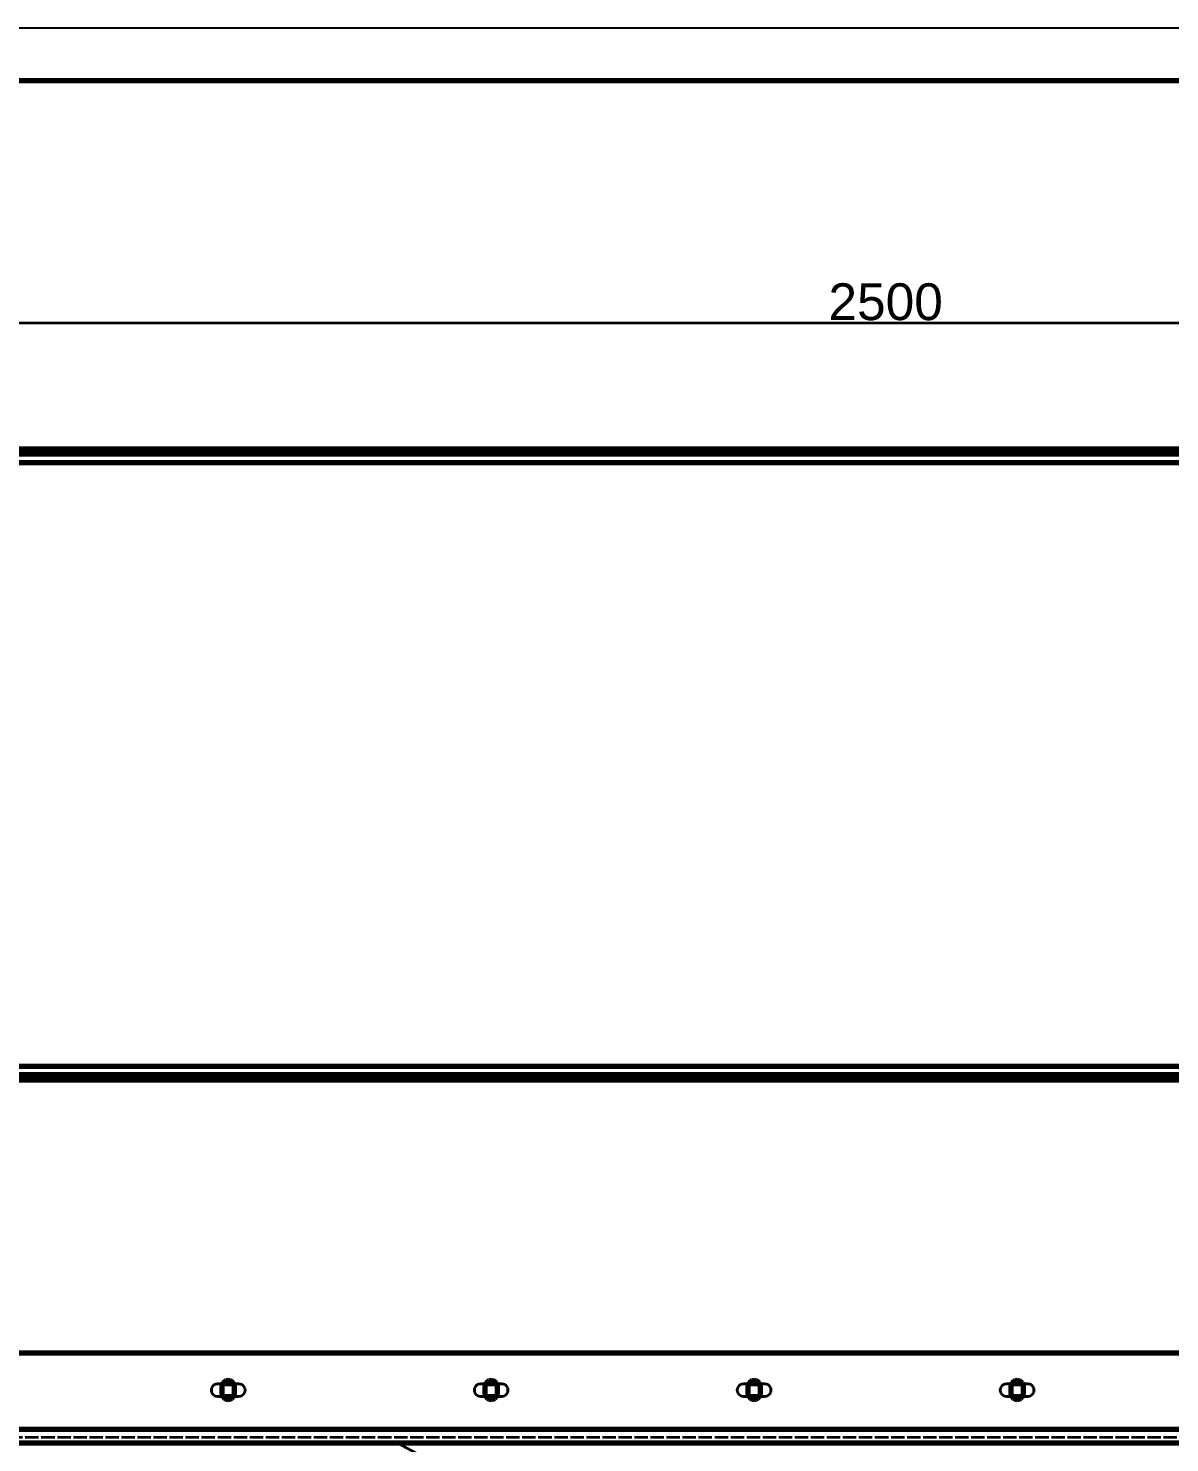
# Model space of a CAD drawing. Header units: millimetres. Extents: x 0 to 420, y 0 to 297.
# Drawn here: x 108.5 to 217, y 162.5 to 297 of the extents above; entities that cross this region are included whole.
import ezdxf
from ezdxf.enums import TextEntityAlignment as Align

# ---------------------------------------------------------------- set-up
doc = ezdxf.new("R2010")
doc.units = ezdxf.units.MM
doc.linetypes.add('DASHED', pattern=[1.524, 1.27, -0.254])
doc.styles.add('GOST', font='Arial')

msp = doc.modelspace()

# ---------------------------------------------------------------- linework, layer by layer
at = {"color": 7, "lineweight": 35}
msp.add_line((65, 269), (315, 269), dxfattribs=at)
at = {"color": 1, "lineweight": 70}
for p, q in [((65.51, 257), (314.49, 257)), ((314.49, 256.5), (65.51, 256.5)), ((66.3, 255.7), (313.7, 255.7)), ((66.3, 198.3), (313.7, 198.3)), ((65.51, 197.5), (314.49, 197.5)), ((65.51, 197), (314.49, 197)), ((314.49, 171), (65.51, 171)), ((127.01, 168.15), (126.93, 167.99)), ((127.15, 168.29), (127.01, 168.15)), ((127.31, 168.37), (127.15, 168.29)), ((127.5, 168.4), (127.31, 168.37)), ((127.69, 168.37), (127.5, 168.4)), ((127.85, 168.29), (127.69, 168.37)), ((127.99, 168.15), (127.85, 168.29)), ((128.07, 167.99), (127.99, 168.15)), ((152.01, 168.15), (151.93, 167.99)), ((152.15, 168.29), (152.01, 168.15)), ((152.31, 168.37), (152.15, 168.29)), ((152.5, 168.4), (152.31, 168.37)), ((152.69, 168.37), (152.5, 168.4)), ((152.85, 168.29), (152.69, 168.37)), ((152.99, 168.15), (152.85, 168.29)), ((153.07, 167.99), (152.99, 168.15)), ((177.01, 168.15), (176.93, 167.99)), ((177.15, 168.29), (177.01, 168.15)), ((177.31, 168.37), (177.15, 168.29)), ((177.5, 168.4), (177.31, 168.37)), ((177.69, 168.37), (177.5, 168.4)), ((177.85, 168.29), (177.69, 168.37)), ((177.99, 168.15), (177.85, 168.29)), ((178.07, 167.99), (177.99, 168.15)), ((202.01, 168.15), (201.93, 167.99)), ((202.15, 168.29), (202.01, 168.15)), ((202.31, 168.37), (202.15, 168.29)), ((202.5, 168.4), (202.31, 168.37)), ((202.69, 168.37), (202.5, 168.4)), ((202.85, 168.29), (202.69, 168.37)), ((202.99, 168.15), (202.85, 168.29)), ((203.07, 167.99), (202.99, 168.15)), ((126.93, 167.99), (126.9, 167.8)), ((126.9, 167.8), (126.9, 167.2)), ((126.9, 167.2), (126.93, 167.01)), ((126.93, 167.01), (127.01, 166.85)), ((128.02, 168.1), (126.98, 168.1)), ((126.98, 166.9), (128.02, 166.9)), ((127.01, 166.85), (127.15, 166.71)), ((127.85, 166.71), (127.99, 166.85)), ((127.99, 166.85), (128.07, 167.01)), ((128.1, 167.8), (128.07, 167.99)), ((128.07, 167.01), (128.1, 167.2)), ((128.1, 167.2), (128.1, 167.8)), ((151.93, 167.99), (151.9, 167.8)), ((151.9, 167.8), (151.9, 167.2)), ((151.9, 167.2), (151.93, 167.01)), ((151.93, 167.01), (152.01, 166.85)), ((153.02, 168.1), (151.98, 168.1)), ((151.98, 166.9), (153.02, 166.9)), ((152.01, 166.85), (152.15, 166.71)), ((152.85, 166.71), (152.99, 166.85)), ((152.99, 166.85), (153.07, 167.01)), ((153.1, 167.8), (153.07, 167.99)), ((153.07, 167.01), (153.1, 167.2)), ((153.1, 167.2), (153.1, 167.8)), ((176.93, 167.99), (176.9, 167.8)), ((176.9, 167.8), (176.9, 167.2)), ((176.9, 167.2), (176.93, 167.01)), ((176.93, 167.01), (177.01, 166.85)), ((178.02, 168.1), (176.98, 168.1)), ((176.98, 166.9), (178.02, 166.9)), ((177.01, 166.85), (177.15, 166.71)), ((177.85, 166.71), (177.99, 166.85)), ((177.99, 166.85), (178.07, 167.01)), ((178.1, 167.8), (178.07, 167.99)), ((178.07, 167.01), (178.1, 167.2)), ((178.1, 167.2), (178.1, 167.8)), ((201.93, 167.99), (201.9, 167.8)), ((201.9, 167.8), (201.9, 167.2)), ((201.9, 167.2), (201.93, 167.01)), ((201.93, 167.01), (202.01, 166.85)), ((203.02, 168.1), (201.98, 168.1)), ((201.98, 166.9), (203.02, 166.9)), ((202.01, 166.85), (202.15, 166.71)), ((202.85, 166.71), (202.99, 166.85)), ((202.99, 166.85), (203.07, 167.01)), ((203.1, 167.8), (203.07, 167.99)), ((203.07, 167.01), (203.1, 167.2)), ((203.1, 167.2), (203.1, 167.8)), ((127.15, 166.71), (127.31, 166.63)), ((127.31, 166.63), (127.5, 166.6)), ((127.5, 166.6), (127.69, 166.63)), ((127.69, 166.63), (127.85, 166.71)), ((152.15, 166.71), (152.31, 166.63)), ((152.31, 166.63), (152.5, 166.6)), ((152.5, 166.6), (152.69, 166.63)), ((152.69, 166.63), (152.85, 166.71)), ((177.15, 166.71), (177.31, 166.63)), ((177.31, 166.63), (177.5, 166.6)), ((177.5, 166.6), (177.69, 166.63)), ((177.69, 166.63), (177.85, 166.71)), ((202.15, 166.71), (202.31, 166.63)), ((202.31, 166.63), (202.5, 166.6)), ((202.5, 166.6), (202.69, 166.63)), ((202.69, 166.63), (202.85, 166.71)), ((66.3, 163.8), (313.7, 163.8)), ((66.3, 162.5), (313.7, 162.5))]:
    msp.add_line(p, q, dxfattribs=at)
at = {"color": 5, "linetype": 'DASHED', "lineweight": 35}
for p, q in [((313.7, 257), (66.3, 257)), ((126.9, 257), (126.92, 257)), ((126.92, 257), (126.9, 257)), ((126.9, 257), (126.9, 256.5)), ((126.9, 257), (126.9, 256.5)), ((126.92, 257), (126.96, 257)), ((126.96, 257), (126.92, 257)), ((126.96, 257), (127.03, 257)), ((127.03, 257), (126.96, 257)), ((127.03, 257), (127.13, 257)), ((127.13, 257), (127.03, 257)), ((127.13, 257), (127.24, 257)), ((127.24, 257), (127.13, 257)), ((127.24, 257), (127.37, 257)), ((127.37, 257), (127.24, 257)), ((127.37, 257), (127.5, 257)), ((127.5, 257), (127.37, 257)), ((127.5, 257), (127.63, 257)), ((127.63, 257), (127.5, 257)), ((127.63, 257), (127.76, 257)), ((127.76, 257), (127.63, 257)), ((127.76, 257), (127.87, 257)), ((127.87, 257), (127.76, 257)), ((127.87, 257), (127.97, 257)), ((127.97, 257), (127.87, 257)), ((127.97, 257), (128.04, 257)), ((128.04, 257), (127.97, 257)), ((128.04, 257), (128.08, 257)), ((128.08, 257), (128.04, 257)), ((128.08, 257), (128.1, 257)), ((128.1, 257), (128.08, 257)), ((128.1, 257), (128.1, 256.5)), ((128.1, 257), (128.1, 256.5)), ((151.9, 257), (151.92, 257)), ((151.92, 257), (151.9, 257)), ((151.9, 257), (151.9, 256.5)), ((151.9, 257), (151.9, 256.5)), ((151.92, 257), (151.96, 257)), ((151.96, 257), (151.92, 257)), ((151.96, 257), (152.03, 257)), ((152.03, 257), (151.96, 257)), ((152.03, 257), (152.13, 257)), ((152.13, 257), (152.03, 257)), ((152.13, 257), (152.24, 257)), ((152.24, 257), (152.13, 257)), ((152.24, 257), (152.37, 257)), ((152.37, 257), (152.24, 257)), ((152.37, 257), (152.5, 257)), ((152.5, 257), (152.37, 257)), ((152.5, 257), (152.63, 257)), ((152.63, 257), (152.5, 257)), ((152.63, 257), (152.76, 257)), ((152.76, 257), (152.63, 257)), ((152.76, 257), (152.87, 257)), ((152.87, 257), (152.76, 257)), ((152.87, 257), (152.97, 257)), ((152.97, 257), (152.87, 257)), ((152.97, 257), (153.04, 257)), ((153.04, 257), (152.97, 257)), ((153.04, 257), (153.08, 257)), ((153.08, 257), (153.04, 257)), ((153.08, 257), (153.1, 257)), ((153.1, 257), (153.08, 257)), ((153.1, 257), (153.1, 256.5)), ((153.1, 257), (153.1, 256.5)), ((176.9, 257), (176.92, 257)), ((176.92, 257), (176.9, 257)), ((176.9, 257), (176.9, 256.5)), ((176.9, 257), (176.9, 256.5)), ((176.92, 257), (176.96, 257)), ((176.96, 257), (176.92, 257)), ((176.96, 257), (177.03, 257)), ((177.03, 257), (176.96, 257)), ((177.03, 257), (177.13, 257)), ((177.13, 257), (177.03, 257)), ((177.13, 257), (177.24, 257)), ((177.24, 257), (177.13, 257)), ((177.24, 257), (177.37, 257)), ((177.37, 257), (177.24, 257)), ((177.37, 257), (177.5, 257)), ((177.5, 257), (177.37, 257)), ((177.5, 257), (177.63, 257)), ((177.63, 257), (177.5, 257)), ((177.63, 257), (177.76, 257)), ((177.76, 257), (177.63, 257)), ((177.76, 257), (177.87, 257)), ((177.87, 257), (177.76, 257)), ((177.87, 257), (177.97, 257)), ((177.97, 257), (177.87, 257)), ((177.97, 257), (178.04, 257)), ((178.04, 257), (177.97, 257)), ((178.04, 257), (178.08, 257)), ((178.08, 257), (178.04, 257)), ((178.08, 257), (178.1, 257)), ((178.1, 257), (178.08, 257)), ((178.1, 257), (178.1, 256.5)), ((178.1, 257), (178.1, 256.5)), ((201.9, 257), (201.92, 257)), ((201.92, 257), (201.9, 257)), ((201.9, 257), (201.9, 256.5)), ((201.9, 257), (201.9, 256.5)), ((201.92, 257), (201.96, 257)), ((201.96, 257), (201.92, 257)), ((201.96, 257), (202.03, 257)), ((202.03, 257), (201.96, 257)), ((202.03, 257), (202.13, 257)), ((202.13, 257), (202.03, 257)), ((202.13, 257), (202.24, 257)), ((202.24, 257), (202.13, 257)), ((202.24, 257), (202.37, 257)), ((202.37, 257), (202.24, 257)), ((202.37, 257), (202.5, 257)), ((202.5, 257), (202.37, 257)), ((202.5, 257), (202.63, 257)), ((202.63, 257), (202.5, 257)), ((202.63, 257), (202.76, 257)), ((202.76, 257), (202.63, 257)), ((202.76, 257), (202.87, 257)), ((202.87, 257), (202.76, 257)), ((202.87, 257), (202.97, 257)), ((202.97, 257), (202.87, 257)), ((202.97, 257), (203.04, 257)), ((203.04, 257), (202.97, 257)), ((203.04, 257), (203.08, 257)), ((203.08, 257), (203.04, 257)), ((203.08, 257), (203.1, 257)), ((203.1, 257), (203.08, 257)), ((203.1, 257), (203.1, 256.5)), ((203.1, 257), (203.1, 256.5)), ((66.3, 256.5), (313.7, 256.5)), ((126.92, 256.5), (126.9, 256.5)), ((126.9, 256.5), (126.92, 256.5)), ((126.96, 256.5), (126.92, 256.5)), ((126.92, 256.5), (126.96, 256.5)), ((127.03, 256.5), (126.96, 256.5)), ((126.96, 256.5), (127.03, 256.5)), ((127.13, 256.5), (127.03, 256.5)), ((127.03, 256.5), (127.13, 256.5)), ((127.24, 256.5), (127.13, 256.5)), ((127.13, 256.5), (127.24, 256.5)), ((127.37, 256.5), (127.24, 256.5)), ((127.24, 256.5), (127.37, 256.5)), ((127.5, 256.5), (127.37, 256.5)), ((127.37, 256.5), (127.5, 256.5)), ((127.63, 256.5), (127.5, 256.5)), ((127.5, 256.5), (127.63, 256.5)), ((127.76, 256.5), (127.63, 256.5)), ((127.63, 256.5), (127.76, 256.5)), ((127.87, 256.5), (127.76, 256.5)), ((127.76, 256.5), (127.87, 256.5)), ((127.97, 256.5), (127.87, 256.5)), ((127.87, 256.5), (127.97, 256.5)), ((128.04, 256.5), (127.97, 256.5)), ((127.97, 256.5), (128.04, 256.5)), ((128.08, 256.5), (128.04, 256.5)), ((128.04, 256.5), (128.08, 256.5)), ((128.1, 256.5), (128.08, 256.5)), ((128.08, 256.5), (128.1, 256.5)), ((151.92, 256.5), (151.9, 256.5)), ((151.9, 256.5), (151.92, 256.5)), ((151.96, 256.5), (151.92, 256.5)), ((151.92, 256.5), (151.96, 256.5)), ((152.03, 256.5), (151.96, 256.5)), ((151.96, 256.5), (152.03, 256.5)), ((152.13, 256.5), (152.03, 256.5)), ((152.03, 256.5), (152.13, 256.5)), ((152.24, 256.5), (152.13, 256.5)), ((152.13, 256.5), (152.24, 256.5)), ((152.37, 256.5), (152.24, 256.5)), ((152.24, 256.5), (152.37, 256.5)), ((152.5, 256.5), (152.37, 256.5)), ((152.37, 256.5), (152.5, 256.5)), ((152.63, 256.5), (152.5, 256.5)), ((152.5, 256.5), (152.63, 256.5)), ((152.76, 256.5), (152.63, 256.5)), ((152.63, 256.5), (152.76, 256.5)), ((152.87, 256.5), (152.76, 256.5)), ((152.76, 256.5), (152.87, 256.5)), ((152.97, 256.5), (152.87, 256.5)), ((152.87, 256.5), (152.97, 256.5)), ((153.04, 256.5), (152.97, 256.5)), ((152.97, 256.5), (153.04, 256.5)), ((153.08, 256.5), (153.04, 256.5)), ((153.04, 256.5), (153.08, 256.5)), ((153.1, 256.5), (153.08, 256.5)), ((153.08, 256.5), (153.1, 256.5)), ((176.92, 256.5), (176.9, 256.5)), ((176.9, 256.5), (176.92, 256.5)), ((176.96, 256.5), (176.92, 256.5)), ((176.92, 256.5), (176.96, 256.5)), ((177.03, 256.5), (176.96, 256.5)), ((176.96, 256.5), (177.03, 256.5)), ((177.13, 256.5), (177.03, 256.5)), ((177.03, 256.5), (177.13, 256.5)), ((177.24, 256.5), (177.13, 256.5)), ((177.13, 256.5), (177.24, 256.5)), ((177.37, 256.5), (177.24, 256.5)), ((177.24, 256.5), (177.37, 256.5)), ((177.5, 256.5), (177.37, 256.5)), ((177.37, 256.5), (177.5, 256.5)), ((177.63, 256.5), (177.5, 256.5)), ((177.5, 256.5), (177.63, 256.5)), ((177.76, 256.5), (177.63, 256.5)), ((177.63, 256.5), (177.76, 256.5)), ((177.87, 256.5), (177.76, 256.5)), ((177.76, 256.5), (177.87, 256.5)), ((177.97, 256.5), (177.87, 256.5)), ((177.87, 256.5), (177.97, 256.5)), ((178.04, 256.5), (177.97, 256.5)), ((177.97, 256.5), (178.04, 256.5)), ((178.08, 256.5), (178.04, 256.5)), ((178.04, 256.5), (178.08, 256.5)), ((178.1, 256.5), (178.08, 256.5)), ((178.08, 256.5), (178.1, 256.5)), ((201.92, 256.5), (201.9, 256.5)), ((201.9, 256.5), (201.92, 256.5)), ((201.96, 256.5), (201.92, 256.5)), ((201.92, 256.5), (201.96, 256.5)), ((202.03, 256.5), (201.96, 256.5)), ((201.96, 256.5), (202.03, 256.5)), ((202.13, 256.5), (202.03, 256.5)), ((202.03, 256.5), (202.13, 256.5)), ((202.24, 256.5), (202.13, 256.5)), ((202.13, 256.5), (202.24, 256.5)), ((202.37, 256.5), (202.24, 256.5)), ((202.24, 256.5), (202.37, 256.5)), ((202.5, 256.5), (202.37, 256.5)), ((202.37, 256.5), (202.5, 256.5)), ((202.63, 256.5), (202.5, 256.5)), ((202.5, 256.5), (202.63, 256.5)), ((202.76, 256.5), (202.63, 256.5)), ((202.63, 256.5), (202.76, 256.5)), ((202.87, 256.5), (202.76, 256.5)), ((202.76, 256.5), (202.87, 256.5)), ((202.97, 256.5), (202.87, 256.5)), ((202.87, 256.5), (202.97, 256.5)), ((203.04, 256.5), (202.97, 256.5)), ((202.97, 256.5), (203.04, 256.5)), ((203.08, 256.5), (203.04, 256.5)), ((203.04, 256.5), (203.08, 256.5)), ((203.1, 256.5), (203.08, 256.5)), ((203.08, 256.5), (203.1, 256.5)), ((66.3, 197.5), (313.7, 197.5)), ((313.7, 197), (66.3, 197)), ((125.92, 197.5), (125.9, 197.5)), ((125.9, 197.5), (125.9, 197.5)), ((125.9, 197.5), (125.9, 197.5)), ((125.9, 197.5), (125.92, 197.5)), ((125.92, 197), (125.9, 197)), ((125.9, 197), (125.9, 197)), ((125.9, 197), (125.9, 197)), ((125.9, 197), (125.92, 197)), ((125.93, 197.5), (125.92, 197.5)), ((125.92, 197.5), (125.93, 197.5)), ((125.93, 197), (125.92, 197)), ((125.92, 197), (125.93, 197)), ((125.96, 197.5), (125.93, 197.5)), ((125.93, 197.5), (125.96, 197.5)), ((125.96, 197), (125.93, 197)), ((125.93, 197), (125.96, 197)), ((125.99, 197.5), (125.96, 197.5)), ((125.96, 197.5), (125.99, 197.5)), ((125.99, 197), (125.96, 197)), ((125.96, 197), (125.99, 197)), ((126.03, 197.5), (125.99, 197.5)), ((125.99, 197.5), (126.03, 197.5)), ((126.03, 197), (125.99, 197)), ((125.99, 197), (126.03, 197)), ((126.08, 197.5), (126.03, 197.5)), ((126.03, 197.5), (126.08, 197.5)), ((126.08, 197), (126.03, 197)), ((126.03, 197), (126.08, 197)), ((126.13, 197.5), (126.08, 197.5)), ((126.08, 197.5), (126.13, 197.5)), ((126.13, 197), (126.08, 197)), ((126.08, 197), (126.13, 197)), ((126.18, 197.5), (126.13, 197.5)), ((126.13, 197.5), (126.18, 197.5)), ((126.18, 197), (126.13, 197)), ((126.13, 197), (126.18, 197)), ((126.24, 197.5), (126.18, 197.5)), ((126.18, 197.5), (126.24, 197.5)), ((126.24, 197), (126.18, 197)), ((126.18, 197), (126.24, 197)), ((126.3, 197.5), (126.24, 197.5)), ((126.24, 197.5), (126.3, 197.5)), ((126.3, 197), (126.24, 197)), ((126.24, 197), (126.3, 197)), ((126.37, 197.5), (126.3, 197.5)), ((126.3, 197.5), (126.37, 197.5)), ((126.37, 197), (126.3, 197)), ((126.3, 197), (126.37, 197)), ((126.43, 197.5), (126.37, 197.5)), ((126.37, 197.5), (126.43, 197.5)), ((126.43, 197), (126.37, 197)), ((126.37, 197), (126.43, 197)), ((126.5, 197.5), (126.43, 197.5)), ((126.43, 197.5), (126.5, 197.5)), ((126.5, 197), (126.43, 197)), ((126.43, 197), (126.5, 197)), ((128.5, 197.5), (126.5, 197.5)), ((126.5, 197.5), (128.5, 197.5)), ((126.5, 197), (128.5, 197)), ((128.5, 197), (126.5, 197)), ((128.5, 197.5), (128.57, 197.5)), ((128.57, 197.5), (128.5, 197.5)), ((128.5, 197), (128.57, 197)), ((128.57, 197), (128.5, 197)), ((128.57, 197.5), (128.63, 197.5)), ((128.63, 197.5), (128.57, 197.5)), ((128.57, 197), (128.63, 197)), ((128.63, 197), (128.57, 197)), ((128.63, 197.5), (128.7, 197.5)), ((128.7, 197.5), (128.63, 197.5)), ((128.63, 197), (128.7, 197)), ((128.7, 197), (128.63, 197)), ((128.7, 197.5), (128.76, 197.5)), ((128.76, 197.5), (128.7, 197.5)), ((128.7, 197), (128.76, 197)), ((128.76, 197), (128.7, 197)), ((128.76, 197.5), (128.82, 197.5)), ((128.82, 197.5), (128.76, 197.5)), ((128.76, 197), (128.82, 197)), ((128.82, 197), (128.76, 197)), ((128.82, 197.5), (128.87, 197.5)), ((128.87, 197.5), (128.82, 197.5)), ((128.82, 197), (128.87, 197)), ((128.87, 197), (128.82, 197)), ((128.87, 197.5), (128.92, 197.5)), ((128.92, 197.5), (128.87, 197.5)), ((128.87, 197), (128.92, 197)), ((128.92, 197), (128.87, 197)), ((128.92, 197.5), (128.97, 197.5)), ((128.97, 197.5), (128.92, 197.5)), ((128.92, 197), (128.97, 197)), ((128.97, 197), (128.92, 197)), ((128.97, 197.5), (129.01, 197.5)), ((129.01, 197.5), (128.97, 197.5)), ((128.97, 197), (129.01, 197)), ((129.01, 197), (128.97, 197)), ((129.01, 197.5), (129.04, 197.5)), ((129.04, 197.5), (129.01, 197.5)), ((129.01, 197), (129.04, 197)), ((129.04, 197), (129.01, 197)), ((129.04, 197.5), (129.07, 197.5)), ((129.07, 197.5), (129.04, 197.5)), ((129.04, 197), (129.07, 197)), ((129.07, 197), (129.04, 197)), ((129.07, 197.5), (129.08, 197.5)), ((129.08, 197.5), (129.07, 197.5)), ((129.07, 197), (129.08, 197)), ((129.08, 197), (129.07, 197)), ((129.08, 197.5), (129.1, 197.5)), ((129.1, 197.5), (129.08, 197.5)), ((129.08, 197), (129.1, 197)), ((129.1, 197), (129.08, 197)), ((129.1, 197.5), (129.1, 197.5)), ((129.1, 197.5), (129.1, 197.5)), ((129.1, 197), (129.1, 197)), ((129.1, 197), (129.1, 197)), ((150.92, 197.5), (150.9, 197.5)), ((150.9, 197.5), (150.9, 197.5)), ((150.9, 197.5), (150.9, 197.5)), ((150.9, 197.5), (150.92, 197.5)), ((150.92, 197), (150.9, 197)), ((150.9, 197), (150.9, 197)), ((150.9, 197), (150.9, 197)), ((150.9, 197), (150.92, 197)), ((150.93, 197.5), (150.92, 197.5)), ((150.92, 197.5), (150.93, 197.5)), ((150.93, 197), (150.92, 197)), ((150.92, 197), (150.93, 197)), ((150.96, 197.5), (150.93, 197.5)), ((150.93, 197.5), (150.96, 197.5)), ((150.96, 197), (150.93, 197)), ((150.93, 197), (150.96, 197)), ((150.99, 197.5), (150.96, 197.5)), ((150.96, 197.5), (150.99, 197.5)), ((150.99, 197), (150.96, 197)), ((150.96, 197), (150.99, 197)), ((151.03, 197.5), (150.99, 197.5)), ((150.99, 197.5), (151.03, 197.5)), ((151.03, 197), (150.99, 197)), ((150.99, 197), (151.03, 197)), ((151.08, 197.5), (151.03, 197.5)), ((151.03, 197.5), (151.08, 197.5)), ((151.08, 197), (151.03, 197)), ((151.03, 197), (151.08, 197)), ((151.13, 197.5), (151.08, 197.5)), ((151.08, 197.5), (151.13, 197.5)), ((151.13, 197), (151.08, 197)), ((151.08, 197), (151.13, 197)), ((151.18, 197.5), (151.13, 197.5)), ((151.13, 197.5), (151.18, 197.5)), ((151.18, 197), (151.13, 197)), ((151.13, 197), (151.18, 197)), ((151.24, 197.5), (151.18, 197.5)), ((151.18, 197.5), (151.24, 197.5)), ((151.24, 197), (151.18, 197)), ((151.18, 197), (151.24, 197)), ((151.3, 197.5), (151.24, 197.5)), ((151.24, 197.5), (151.3, 197.5)), ((151.3, 197), (151.24, 197)), ((151.24, 197), (151.3, 197)), ((151.37, 197.5), (151.3, 197.5)), ((151.3, 197.5), (151.37, 197.5)), ((151.37, 197), (151.3, 197)), ((151.3, 197), (151.37, 197)), ((151.43, 197.5), (151.37, 197.5)), ((151.37, 197.5), (151.43, 197.5)), ((151.43, 197), (151.37, 197)), ((151.37, 197), (151.43, 197)), ((151.5, 197.5), (151.43, 197.5)), ((151.43, 197.5), (151.5, 197.5)), ((151.5, 197), (151.43, 197)), ((151.43, 197), (151.5, 197)), ((153.5, 197.5), (151.5, 197.5)), ((151.5, 197.5), (153.5, 197.5)), ((151.5, 197), (153.5, 197)), ((153.5, 197), (151.5, 197)), ((153.5, 197.5), (153.57, 197.5)), ((153.57, 197.5), (153.5, 197.5)), ((153.5, 197), (153.57, 197)), ((153.57, 197), (153.5, 197)), ((153.57, 197.5), (153.63, 197.5)), ((153.63, 197.5), (153.57, 197.5)), ((153.57, 197), (153.63, 197)), ((153.63, 197), (153.57, 197)), ((153.63, 197.5), (153.7, 197.5)), ((153.7, 197.5), (153.63, 197.5)), ((153.63, 197), (153.7, 197)), ((153.7, 197), (153.63, 197)), ((153.7, 197.5), (153.76, 197.5)), ((153.76, 197.5), (153.7, 197.5)), ((153.7, 197), (153.76, 197)), ((153.76, 197), (153.7, 197)), ((153.76, 197.5), (153.82, 197.5)), ((153.82, 197.5), (153.76, 197.5)), ((153.76, 197), (153.82, 197)), ((153.82, 197), (153.76, 197)), ((153.82, 197.5), (153.87, 197.5)), ((153.87, 197.5), (153.82, 197.5)), ((153.82, 197), (153.87, 197)), ((153.87, 197), (153.82, 197)), ((153.87, 197.5), (153.92, 197.5)), ((153.92, 197.5), (153.87, 197.5)), ((153.87, 197), (153.92, 197)), ((153.92, 197), (153.87, 197)), ((153.92, 197.5), (153.97, 197.5)), ((153.97, 197.5), (153.92, 197.5)), ((153.92, 197), (153.97, 197)), ((153.97, 197), (153.92, 197)), ((153.97, 197.5), (154.01, 197.5)), ((154.01, 197.5), (153.97, 197.5)), ((153.97, 197), (154.01, 197)), ((154.01, 197), (153.97, 197)), ((154.01, 197.5), (154.04, 197.5)), ((154.04, 197.5), (154.01, 197.5)), ((154.01, 197), (154.04, 197)), ((154.04, 197), (154.01, 197)), ((154.04, 197.5), (154.07, 197.5)), ((154.07, 197.5), (154.04, 197.5)), ((154.04, 197), (154.07, 197)), ((154.07, 197), (154.04, 197)), ((154.07, 197.5), (154.08, 197.5)), ((154.08, 197.5), (154.07, 197.5)), ((154.07, 197), (154.08, 197)), ((154.08, 197), (154.07, 197)), ((154.08, 197.5), (154.1, 197.5)), ((154.1, 197.5), (154.08, 197.5)), ((154.08, 197), (154.1, 197)), ((154.1, 197), (154.08, 197)), ((154.1, 197.5), (154.1, 197.5)), ((154.1, 197.5), (154.1, 197.5)), ((154.1, 197), (154.1, 197)), ((154.1, 197), (154.1, 197)), ((175.92, 197.5), (175.9, 197.5)), ((175.9, 197.5), (175.9, 197.5)), ((175.9, 197.5), (175.9, 197.5)), ((175.9, 197.5), (175.92, 197.5)), ((175.92, 197), (175.9, 197)), ((175.9, 197), (175.9, 197)), ((175.9, 197), (175.9, 197)), ((175.9, 197), (175.92, 197)), ((175.93, 197.5), (175.92, 197.5)), ((175.92, 197.5), (175.93, 197.5)), ((175.93, 197), (175.92, 197)), ((175.92, 197), (175.93, 197)), ((175.96, 197.5), (175.93, 197.5)), ((175.93, 197.5), (175.96, 197.5)), ((175.96, 197), (175.93, 197)), ((175.93, 197), (175.96, 197)), ((175.99, 197.5), (175.96, 197.5)), ((175.96, 197.5), (175.99, 197.5)), ((175.99, 197), (175.96, 197)), ((175.96, 197), (175.99, 197)), ((176.03, 197.5), (175.99, 197.5)), ((175.99, 197.5), (176.03, 197.5)), ((176.03, 197), (175.99, 197)), ((175.99, 197), (176.03, 197)), ((176.08, 197.5), (176.03, 197.5)), ((176.03, 197.5), (176.08, 197.5)), ((176.08, 197), (176.03, 197)), ((176.03, 197), (176.08, 197)), ((176.13, 197.5), (176.08, 197.5)), ((176.08, 197.5), (176.13, 197.5)), ((176.13, 197), (176.08, 197)), ((176.08, 197), (176.13, 197)), ((176.18, 197.5), (176.13, 197.5)), ((176.13, 197.5), (176.18, 197.5)), ((176.18, 197), (176.13, 197)), ((176.13, 197), (176.18, 197)), ((176.24, 197.5), (176.18, 197.5)), ((176.18, 197.5), (176.24, 197.5)), ((176.24, 197), (176.18, 197)), ((176.18, 197), (176.24, 197)), ((176.3, 197.5), (176.24, 197.5)), ((176.24, 197.5), (176.3, 197.5)), ((176.3, 197), (176.24, 197)), ((176.24, 197), (176.3, 197)), ((176.37, 197.5), (176.3, 197.5)), ((176.3, 197.5), (176.37, 197.5)), ((176.37, 197), (176.3, 197)), ((176.3, 197), (176.37, 197)), ((176.43, 197.5), (176.37, 197.5)), ((176.37, 197.5), (176.43, 197.5)), ((176.43, 197), (176.37, 197)), ((176.37, 197), (176.43, 197)), ((176.5, 197.5), (176.43, 197.5)), ((176.43, 197.5), (176.5, 197.5)), ((176.5, 197), (176.43, 197)), ((176.43, 197), (176.5, 197)), ((178.5, 197.5), (176.5, 197.5)), ((176.5, 197.5), (178.5, 197.5)), ((176.5, 197), (178.5, 197)), ((178.5, 197), (176.5, 197)), ((178.5, 197.5), (178.57, 197.5)), ((178.57, 197.5), (178.5, 197.5)), ((178.5, 197), (178.57, 197)), ((178.57, 197), (178.5, 197)), ((178.57, 197.5), (178.63, 197.5)), ((178.63, 197.5), (178.57, 197.5)), ((178.57, 197), (178.63, 197)), ((178.63, 197), (178.57, 197)), ((178.63, 197.5), (178.7, 197.5)), ((178.7, 197.5), (178.63, 197.5)), ((178.63, 197), (178.7, 197)), ((178.7, 197), (178.63, 197)), ((178.7, 197.5), (178.76, 197.5)), ((178.76, 197.5), (178.7, 197.5)), ((178.7, 197), (178.76, 197)), ((178.76, 197), (178.7, 197)), ((178.76, 197.5), (178.82, 197.5)), ((178.82, 197.5), (178.76, 197.5)), ((178.76, 197), (178.82, 197)), ((178.82, 197), (178.76, 197)), ((178.82, 197.5), (178.87, 197.5)), ((178.87, 197.5), (178.82, 197.5)), ((178.82, 197), (178.87, 197)), ((178.87, 197), (178.82, 197)), ((178.87, 197.5), (178.92, 197.5)), ((178.92, 197.5), (178.87, 197.5)), ((178.87, 197), (178.92, 197)), ((178.92, 197), (178.87, 197)), ((178.92, 197.5), (178.97, 197.5)), ((178.97, 197.5), (178.92, 197.5)), ((178.92, 197), (178.97, 197)), ((178.97, 197), (178.92, 197)), ((178.97, 197.5), (179.01, 197.5)), ((179.01, 197.5), (178.97, 197.5)), ((178.97, 197), (179.01, 197)), ((179.01, 197), (178.97, 197)), ((179.01, 197.5), (179.04, 197.5)), ((179.04, 197.5), (179.01, 197.5)), ((179.01, 197), (179.04, 197)), ((179.04, 197), (179.01, 197)), ((179.04, 197.5), (179.07, 197.5)), ((179.07, 197.5), (179.04, 197.5)), ((179.04, 197), (179.07, 197)), ((179.07, 197), (179.04, 197)), ((179.07, 197.5), (179.08, 197.5)), ((179.08, 197.5), (179.07, 197.5)), ((179.07, 197), (179.08, 197)), ((179.08, 197), (179.07, 197)), ((179.08, 197.5), (179.1, 197.5)), ((179.1, 197.5), (179.08, 197.5)), ((179.08, 197), (179.1, 197)), ((179.1, 197), (179.08, 197)), ((179.1, 197.5), (179.1, 197.5)), ((179.1, 197.5), (179.1, 197.5)), ((179.1, 197), (179.1, 197)), ((179.1, 197), (179.1, 197)), ((200.92, 197.5), (200.9, 197.5)), ((200.9, 197.5), (200.9, 197.5)), ((200.9, 197.5), (200.9, 197.5)), ((200.9, 197.5), (200.92, 197.5)), ((200.92, 197), (200.9, 197)), ((200.9, 197), (200.9, 197)), ((200.9, 197), (200.9, 197)), ((200.9, 197), (200.92, 197)), ((200.93, 197.5), (200.92, 197.5)), ((200.92, 197.5), (200.93, 197.5)), ((200.93, 197), (200.92, 197)), ((200.92, 197), (200.93, 197)), ((200.96, 197.5), (200.93, 197.5)), ((200.93, 197.5), (200.96, 197.5)), ((200.96, 197), (200.93, 197)), ((200.93, 197), (200.96, 197)), ((200.99, 197.5), (200.96, 197.5)), ((200.96, 197.5), (200.99, 197.5)), ((200.99, 197), (200.96, 197)), ((200.96, 197), (200.99, 197)), ((201.03, 197.5), (200.99, 197.5)), ((200.99, 197.5), (201.03, 197.5)), ((201.03, 197), (200.99, 197)), ((200.99, 197), (201.03, 197)), ((201.08, 197.5), (201.03, 197.5)), ((201.03, 197.5), (201.08, 197.5)), ((201.08, 197), (201.03, 197)), ((201.03, 197), (201.08, 197)), ((201.13, 197.5), (201.08, 197.5)), ((201.08, 197.5), (201.13, 197.5)), ((201.13, 197), (201.08, 197)), ((201.08, 197), (201.13, 197)), ((201.18, 197.5), (201.13, 197.5)), ((201.13, 197.5), (201.18, 197.5)), ((201.18, 197), (201.13, 197)), ((201.13, 197), (201.18, 197)), ((201.24, 197.5), (201.18, 197.5)), ((201.18, 197.5), (201.24, 197.5)), ((201.24, 197), (201.18, 197)), ((201.18, 197), (201.24, 197)), ((201.3, 197.5), (201.24, 197.5)), ((201.24, 197.5), (201.3, 197.5)), ((201.3, 197), (201.24, 197)), ((201.24, 197), (201.3, 197)), ((201.37, 197.5), (201.3, 197.5)), ((201.3, 197.5), (201.37, 197.5)), ((201.37, 197), (201.3, 197)), ((201.3, 197), (201.37, 197)), ((201.43, 197.5), (201.37, 197.5)), ((201.37, 197.5), (201.43, 197.5)), ((201.43, 197), (201.37, 197)), ((201.37, 197), (201.43, 197)), ((201.5, 197.5), (201.43, 197.5)), ((201.43, 197.5), (201.5, 197.5)), ((201.5, 197), (201.43, 197)), ((201.43, 197), (201.5, 197)), ((203.5, 197.5), (201.5, 197.5)), ((201.5, 197.5), (203.5, 197.5)), ((201.5, 197), (203.5, 197)), ((203.5, 197), (201.5, 197)), ((203.5, 197.5), (203.57, 197.5)), ((203.57, 197.5), (203.5, 197.5)), ((203.5, 197), (203.57, 197)), ((203.57, 197), (203.5, 197)), ((203.57, 197.5), (203.63, 197.5)), ((203.63, 197.5), (203.57, 197.5)), ((203.57, 197), (203.63, 197)), ((203.63, 197), (203.57, 197)), ((203.63, 197.5), (203.7, 197.5)), ((203.7, 197.5), (203.63, 197.5)), ((203.63, 197), (203.7, 197)), ((203.7, 197), (203.63, 197)), ((203.7, 197.5), (203.76, 197.5)), ((203.76, 197.5), (203.7, 197.5)), ((203.7, 197), (203.76, 197)), ((203.76, 197), (203.7, 197)), ((203.76, 197.5), (203.82, 197.5)), ((203.82, 197.5), (203.76, 197.5)), ((203.76, 197), (203.82, 197)), ((203.82, 197), (203.76, 197)), ((203.82, 197.5), (203.87, 197.5)), ((203.87, 197.5), (203.82, 197.5)), ((203.82, 197), (203.87, 197)), ((203.87, 197), (203.82, 197)), ((203.87, 197.5), (203.92, 197.5)), ((203.92, 197.5), (203.87, 197.5)), ((203.87, 197), (203.92, 197)), ((203.92, 197), (203.87, 197)), ((203.92, 197.5), (203.97, 197.5)), ((203.97, 197.5), (203.92, 197.5)), ((203.92, 197), (203.97, 197)), ((203.97, 197), (203.92, 197)), ((203.97, 197.5), (204.01, 197.5)), ((204.01, 197.5), (203.97, 197.5)), ((203.97, 197), (204.01, 197)), ((204.01, 197), (203.97, 197)), ((204.01, 197.5), (204.04, 197.5)), ((204.04, 197.5), (204.01, 197.5)), ((204.01, 197), (204.04, 197)), ((204.04, 197), (204.01, 197)), ((204.04, 197.5), (204.07, 197.5)), ((204.07, 197.5), (204.04, 197.5)), ((204.04, 197), (204.07, 197)), ((204.07, 197), (204.04, 197)), ((204.07, 197.5), (204.08, 197.5)), ((204.08, 197.5), (204.07, 197.5)), ((204.07, 197), (204.08, 197)), ((204.08, 197), (204.07, 197)), ((204.08, 197.5), (204.1, 197.5)), ((204.1, 197.5), (204.08, 197.5)), ((204.08, 197), (204.1, 197)), ((204.1, 197), (204.08, 197)), ((204.1, 197.5), (204.1, 197.5)), ((204.1, 197.5), (204.1, 197.5)), ((204.1, 197), (204.1, 197)), ((204.1, 197), (204.1, 197)), ((314.49, 171), (65.51, 171)), ((314.49, 171), (65.51, 171)), ((65.51, 171), (314.49, 171)), ((126.93, 167.99), (127.01, 168.15)), ((127.01, 168.15), (127.15, 168.29)), ((127.15, 168.29), (127.31, 168.37)), ((127.31, 168.37), (127.5, 168.4)), ((127.5, 168.4), (127.69, 168.37)), ((127.69, 168.37), (127.85, 168.29)), ((127.85, 168.29), (127.99, 168.15)), ((127.99, 168.15), (128.07, 167.99)), ((151.93, 167.99), (152.01, 168.15)), ((152.01, 168.15), (152.15, 168.29)), ((152.15, 168.29), (152.31, 168.37)), ((152.31, 168.37), (152.5, 168.4)), ((152.5, 168.4), (152.69, 168.37)), ((152.69, 168.37), (152.85, 168.29)), ((152.85, 168.29), (152.99, 168.15)), ((152.99, 168.15), (153.07, 167.99)), ((176.93, 167.99), (177.01, 168.15)), ((177.01, 168.15), (177.15, 168.29)), ((177.15, 168.29), (177.31, 168.37)), ((177.31, 168.37), (177.5, 168.4)), ((177.5, 168.4), (177.69, 168.37)), ((177.69, 168.37), (177.85, 168.29)), ((177.85, 168.29), (177.99, 168.15)), ((177.99, 168.15), (178.07, 167.99)), ((201.93, 167.99), (202.01, 168.15)), ((202.01, 168.15), (202.15, 168.29)), ((202.15, 168.29), (202.31, 168.37)), ((202.31, 168.37), (202.5, 168.4)), ((202.5, 168.4), (202.69, 168.37)), ((202.69, 168.37), (202.85, 168.29)), ((202.85, 168.29), (202.99, 168.15)), ((202.99, 168.15), (203.07, 167.99)), ((125.93, 167.69), (125.9, 167.5)), ((125.9, 167.5), (125.93, 167.69)), ((125.9, 167.5), (125.93, 167.31)), ((125.93, 167.31), (125.9, 167.5)), ((126.01, 167.85), (125.93, 167.69)), ((125.93, 167.69), (126.01, 167.85)), ((125.93, 167.31), (126.01, 167.15)), ((126.01, 167.15), (125.93, 167.31)), ((126.15, 167.99), (126.01, 167.85)), ((126.01, 167.85), (126.15, 167.99)), ((126.01, 167.15), (126.15, 167.01)), ((126.15, 167.01), (126.01, 167.15)), ((126.31, 168.07), (126.15, 167.99)), ((126.15, 167.99), (126.31, 168.07)), ((126.15, 167.01), (126.31, 166.93)), ((126.31, 166.93), (126.15, 167.01)), ((126.5, 168.1), (126.31, 168.07)), ((126.31, 168.07), (126.5, 168.1)), ((126.31, 166.93), (126.5, 166.9)), ((126.5, 166.9), (126.31, 166.93)), ((126.5, 168.1), (128.5, 168.1)), ((126.98, 168.1), (126.5, 168.1)), ((128.5, 166.9), (126.5, 166.9)), ((126.5, 166.9), (126.98, 166.9)), ((126.9, 167.8), (126.93, 167.99)), ((126.9, 167.2), (126.9, 167.8)), ((126.93, 167.01), (126.9, 167.2)), ((127.01, 166.85), (126.93, 167.01)), ((127.15, 166.71), (127.01, 166.85)), ((127.99, 166.85), (127.85, 166.71)), ((128.07, 167.01), (127.99, 166.85)), ((128.5, 168.1), (128.02, 168.1)), ((128.02, 166.9), (128.5, 166.9)), ((128.07, 167.99), (128.1, 167.8)), ((128.1, 167.2), (128.07, 167.01)), ((128.1, 167.8), (128.1, 167.2)), ((128.69, 168.07), (128.5, 168.1)), ((128.5, 168.1), (128.69, 168.07)), ((128.5, 166.9), (128.69, 166.93)), ((128.69, 166.93), (128.5, 166.9)), ((128.85, 167.99), (128.69, 168.07)), ((128.69, 168.07), (128.85, 167.99)), ((128.69, 166.93), (128.85, 167.01)), ((128.85, 167.01), (128.69, 166.93)), ((128.99, 167.85), (128.85, 167.99)), ((128.85, 167.99), (128.99, 167.85)), ((128.85, 167.01), (128.99, 167.15)), ((128.99, 167.15), (128.85, 167.01)), ((129.07, 167.69), (128.99, 167.85)), ((128.99, 167.85), (129.07, 167.69)), ((128.99, 167.15), (129.07, 167.31)), ((129.07, 167.31), (128.99, 167.15)), ((129.1, 167.5), (129.07, 167.69)), ((129.07, 167.69), (129.1, 167.5)), ((129.07, 167.31), (129.1, 167.5)), ((129.1, 167.5), (129.07, 167.31)), ((150.93, 167.69), (150.9, 167.5)), ((150.9, 167.5), (150.93, 167.69)), ((150.9, 167.5), (150.93, 167.31)), ((150.93, 167.31), (150.9, 167.5)), ((151.01, 167.85), (150.93, 167.69)), ((150.93, 167.69), (151.01, 167.85)), ((150.93, 167.31), (151.01, 167.15)), ((151.01, 167.15), (150.93, 167.31)), ((151.15, 167.99), (151.01, 167.85)), ((151.01, 167.85), (151.15, 167.99)), ((151.01, 167.15), (151.15, 167.01)), ((151.15, 167.01), (151.01, 167.15)), ((151.31, 168.07), (151.15, 167.99)), ((151.15, 167.99), (151.31, 168.07)), ((151.15, 167.01), (151.31, 166.93)), ((151.31, 166.93), (151.15, 167.01)), ((151.5, 168.1), (151.31, 168.07)), ((151.31, 168.07), (151.5, 168.1)), ((151.31, 166.93), (151.5, 166.9)), ((151.5, 166.9), (151.31, 166.93)), ((151.5, 168.1), (153.5, 168.1)), ((151.98, 168.1), (151.5, 168.1)), ((153.5, 166.9), (151.5, 166.9)), ((151.5, 166.9), (151.98, 166.9)), ((151.9, 167.8), (151.93, 167.99)), ((151.9, 167.2), (151.9, 167.8)), ((151.93, 167.01), (151.9, 167.2)), ((152.01, 166.85), (151.93, 167.01)), ((152.15, 166.71), (152.01, 166.85)), ((152.99, 166.85), (152.85, 166.71)), ((153.07, 167.01), (152.99, 166.85)), ((153.5, 168.1), (153.02, 168.1)), ((153.02, 166.9), (153.5, 166.9)), ((153.07, 167.99), (153.1, 167.8)), ((153.1, 167.2), (153.07, 167.01)), ((153.1, 167.8), (153.1, 167.2)), ((153.69, 168.07), (153.5, 168.1)), ((153.5, 168.1), (153.69, 168.07)), ((153.5, 166.9), (153.69, 166.93)), ((153.69, 166.93), (153.5, 166.9)), ((153.85, 167.99), (153.69, 168.07)), ((153.69, 168.07), (153.85, 167.99)), ((153.69, 166.93), (153.85, 167.01)), ((153.85, 167.01), (153.69, 166.93)), ((153.99, 167.85), (153.85, 167.99)), ((153.85, 167.99), (153.99, 167.85)), ((153.85, 167.01), (153.99, 167.15)), ((153.99, 167.15), (153.85, 167.01)), ((154.07, 167.69), (153.99, 167.85)), ((153.99, 167.85), (154.07, 167.69)), ((153.99, 167.15), (154.07, 167.31)), ((154.07, 167.31), (153.99, 167.15)), ((154.1, 167.5), (154.07, 167.69)), ((154.07, 167.69), (154.1, 167.5)), ((154.07, 167.31), (154.1, 167.5)), ((154.1, 167.5), (154.07, 167.31)), ((175.93, 167.69), (175.9, 167.5)), ((175.9, 167.5), (175.93, 167.69)), ((175.9, 167.5), (175.93, 167.31)), ((175.93, 167.31), (175.9, 167.5)), ((176.01, 167.85), (175.93, 167.69)), ((175.93, 167.69), (176.01, 167.85)), ((175.93, 167.31), (176.01, 167.15)), ((176.01, 167.15), (175.93, 167.31)), ((176.15, 167.99), (176.01, 167.85)), ((176.01, 167.85), (176.15, 167.99)), ((176.01, 167.15), (176.15, 167.01)), ((176.15, 167.01), (176.01, 167.15)), ((176.31, 168.07), (176.15, 167.99)), ((176.15, 167.99), (176.31, 168.07)), ((176.15, 167.01), (176.31, 166.93)), ((176.31, 166.93), (176.15, 167.01)), ((176.5, 168.1), (176.31, 168.07)), ((176.31, 168.07), (176.5, 168.1)), ((176.31, 166.93), (176.5, 166.9)), ((176.5, 166.9), (176.31, 166.93)), ((176.5, 168.1), (178.5, 168.1)), ((176.98, 168.1), (176.5, 168.1)), ((178.5, 166.9), (176.5, 166.9)), ((176.5, 166.9), (176.98, 166.9)), ((176.9, 167.8), (176.93, 167.99)), ((176.9, 167.2), (176.9, 167.8)), ((176.93, 167.01), (176.9, 167.2)), ((177.01, 166.85), (176.93, 167.01)), ((177.15, 166.71), (177.01, 166.85)), ((177.99, 166.85), (177.85, 166.71)), ((178.07, 167.01), (177.99, 166.85)), ((178.5, 168.1), (178.02, 168.1)), ((178.02, 166.9), (178.5, 166.9)), ((178.07, 167.99), (178.1, 167.8)), ((178.1, 167.2), (178.07, 167.01)), ((178.1, 167.8), (178.1, 167.2)), ((178.69, 168.07), (178.5, 168.1)), ((178.5, 168.1), (178.69, 168.07)), ((178.5, 166.9), (178.69, 166.93)), ((178.69, 166.93), (178.5, 166.9)), ((178.85, 167.99), (178.69, 168.07)), ((178.69, 168.07), (178.85, 167.99)), ((178.69, 166.93), (178.85, 167.01)), ((178.85, 167.01), (178.69, 166.93)), ((178.99, 167.85), (178.85, 167.99)), ((178.85, 167.99), (178.99, 167.85)), ((178.85, 167.01), (178.99, 167.15)), ((178.99, 167.15), (178.85, 167.01)), ((179.07, 167.69), (178.99, 167.85)), ((178.99, 167.85), (179.07, 167.69)), ((178.99, 167.15), (179.07, 167.31)), ((179.07, 167.31), (178.99, 167.15)), ((179.1, 167.5), (179.07, 167.69)), ((179.07, 167.69), (179.1, 167.5)), ((179.07, 167.31), (179.1, 167.5)), ((179.1, 167.5), (179.07, 167.31)), ((200.93, 167.69), (200.9, 167.5)), ((200.9, 167.5), (200.93, 167.69)), ((200.9, 167.5), (200.93, 167.31)), ((200.93, 167.31), (200.9, 167.5)), ((201.01, 167.85), (200.93, 167.69)), ((200.93, 167.69), (201.01, 167.85)), ((200.93, 167.31), (201.01, 167.15)), ((201.01, 167.15), (200.93, 167.31)), ((201.15, 167.99), (201.01, 167.85)), ((201.01, 167.85), (201.15, 167.99)), ((201.01, 167.15), (201.15, 167.01)), ((201.15, 167.01), (201.01, 167.15)), ((201.31, 168.07), (201.15, 167.99)), ((201.15, 167.99), (201.31, 168.07)), ((201.15, 167.01), (201.31, 166.93)), ((201.31, 166.93), (201.15, 167.01)), ((201.5, 168.1), (201.31, 168.07)), ((201.31, 168.07), (201.5, 168.1)), ((201.31, 166.93), (201.5, 166.9)), ((201.5, 166.9), (201.31, 166.93)), ((201.5, 168.1), (203.5, 168.1)), ((201.98, 168.1), (201.5, 168.1)), ((203.5, 166.9), (201.5, 166.9)), ((201.5, 166.9), (201.98, 166.9)), ((201.9, 167.8), (201.93, 167.99)), ((201.9, 167.2), (201.9, 167.8)), ((201.93, 167.01), (201.9, 167.2)), ((202.01, 166.85), (201.93, 167.01)), ((202.15, 166.71), (202.01, 166.85)), ((202.99, 166.85), (202.85, 166.71)), ((203.07, 167.01), (202.99, 166.85)), ((203.5, 168.1), (203.02, 168.1)), ((203.02, 166.9), (203.5, 166.9)), ((203.07, 167.99), (203.1, 167.8)), ((203.1, 167.2), (203.07, 167.01)), ((203.1, 167.8), (203.1, 167.2)), ((203.69, 168.07), (203.5, 168.1)), ((203.5, 168.1), (203.69, 168.07)), ((203.5, 166.9), (203.69, 166.93)), ((203.69, 166.93), (203.5, 166.9)), ((203.85, 167.99), (203.69, 168.07)), ((203.69, 168.07), (203.85, 167.99)), ((203.69, 166.93), (203.85, 167.01)), ((203.85, 167.01), (203.69, 166.93)), ((203.99, 167.85), (203.85, 167.99)), ((203.85, 167.99), (203.99, 167.85)), ((203.85, 167.01), (203.99, 167.15)), ((203.99, 167.15), (203.85, 167.01)), ((204.07, 167.69), (203.99, 167.85)), ((203.99, 167.85), (204.07, 167.69)), ((203.99, 167.15), (204.07, 167.31)), ((204.07, 167.31), (203.99, 167.15)), ((204.1, 167.5), (204.07, 167.69)), ((204.07, 167.69), (204.1, 167.5)), ((204.07, 167.31), (204.1, 167.5)), ((204.1, 167.5), (204.07, 167.31)), ((127.31, 166.63), (127.15, 166.71)), ((127.5, 166.6), (127.31, 166.63)), ((127.69, 166.63), (127.5, 166.6)), ((127.85, 166.71), (127.69, 166.63)), ((152.31, 166.63), (152.15, 166.71)), ((152.5, 166.6), (152.31, 166.63)), ((152.69, 166.63), (152.5, 166.6)), ((152.85, 166.71), (152.69, 166.63)), ((177.31, 166.63), (177.15, 166.71)), ((177.5, 166.6), (177.31, 166.63)), ((177.69, 166.63), (177.5, 166.6)), ((177.85, 166.71), (177.69, 166.63)), ((202.31, 166.63), (202.15, 166.71)), ((202.5, 166.6), (202.31, 166.63)), ((202.69, 166.63), (202.5, 166.6)), ((202.85, 166.71), (202.69, 166.63)), ((313.7, 163), (66.3, 163)), ((313.7, 163), (66.3, 163)), ((66.3, 162.5), (313.7, 162.5))]:
    msp.add_line(p, q, dxfattribs=at)
at = {"color": 1, "lineweight": 35}
for p, q in [((143.24, 162.39), (143.55, 162.5)), ((143.55, 162.5), (145.8, 161.28)), ((143.55, 162.27), (143.55, 162.5))]:
    msp.add_line(p, q, dxfattribs=at)
at = {"color": 7, "lineweight": 25}
msp.add_lwpolyline([(0, 0), (420, 0), (420, 297), (0, 297)], close=True, dxfattribs=at)
at = {"color": 7, "lineweight": 70}
msp.add_lwpolyline([(20, 5), (415, 5), (415, 292), (20, 292)], close=True, dxfattribs=at)

# ---------------------------------------------------------------- texts
at = {"color": 7, "style": 'GOST'}
msp.add_text('2500', height=3.5, dxfattribs=at).set_placement((190, 271), align=Align.MIDDLE)

doc.saveas('drawing.dxf')
